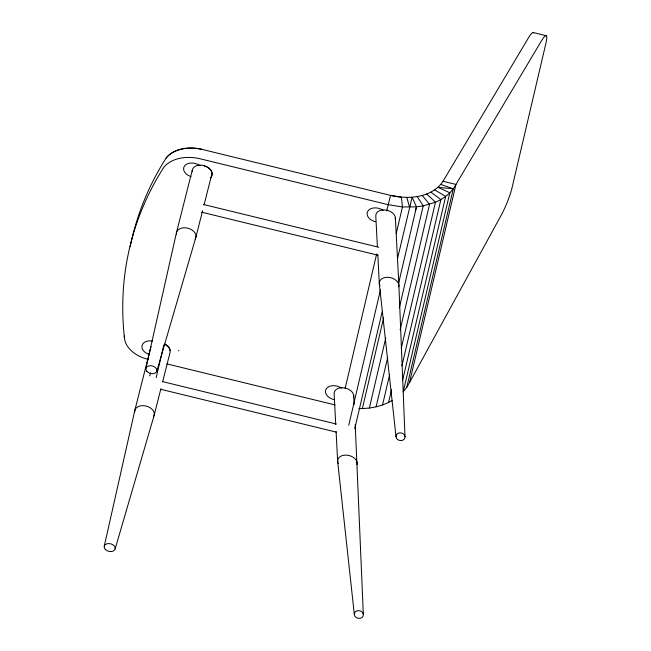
<?xml version="1.0" encoding="UTF-8"?>
<svg xmlns="http://www.w3.org/2000/svg" width="651" height="651" viewBox="0 0 651 651"><rect width="100%" height="100%" fill="white"/><g stroke="black" fill="none" stroke-linecap="round" stroke-linejoin="round"><path stroke-width="0.98" d="M354.331 614.454C354.25 609.133 363.046 609.645 363.339 614.585C363.429 619.907 354.632 619.394 354.331 614.454L337.674 461.681L336.095 431.507M396.003 436.65C395.914 431.328 404.71 431.849 405.012 436.78C405.093 442.102 396.296 441.59 396.003 436.65L379.338 283.885L377.816 254.712M150.951 347.113L151.016 346.69M104.25 546.238L134.814 410.407L150.674 347.74A9.977 6.901 14.2 0 0 150.601 349.554M145.93 368.368L176.494 232.537L192.354 169.862M149.779 375.887L150.479 372.917M156.207 377.58L163.857 344.932M345.12 388.501L376.636 254.012M386.718 210.981L390.551 195.39C408.454 199.58 431.865 197.961 443.03 181.279L528.376 37.978A25.568 3.703 -68 0 1 533.641 32.916M348.741 425.282L380.501 289.736M396.207 233.644L402.456 206.969L401.415 197.163L390.551 195.39L202.168 149.413A34.649 23.981 14.2 0 0 166.086 158.112A533.641 369.353 14.2 0 0 130.184 246.77M354.762 428.724L382.121 311.967M358.799 408.568L362.363 408.616L383.651 317.786M397.533 258.545L412.124 197.204L416.51 206.847L398.713 282.786M362.363 408.616L369.353 408.047L385.766 338.024M369.353 408.047L376.115 406.834L387.711 357.334M399.307 307.842L423.207 205.879L417.25 196.569M376.115 406.834L382.536 404.979L389.713 374.341M400.137 329.862L429.554 204.324L422.165 195.357M382.536 404.979L388.533 402.521L391.544 389.689M401.252 348.252L435.478 202.209C443.917 198.596 451.664 192.712 455.952 184.436L541.29 41.127A25.568 3.703 -68 0 1 545.961 43.064L512.101 187.569A21.597 3.125 -68 0 1 501.351 214.976L409.528 382.544L406.745 387.386L403.197 391.861L449.841 192.802L438.001 187.333L453.283 188.79L406.745 387.386M401.911 365.829L440.882 199.556L430.905 192.159M402.644 380.111L445.691 196.407L434.689 189.913M409.528 382.544L455.952 184.436L443.03 181.279M202.567 210.826L195.878 237.273L156.834 371.029M204.056 204.951L211.738 174.598A9.977 6.901 14.2 0 0 202.347 165.256A9.977 6.901 14.2 0 0 192.281 171.685M160.887 388.696L154.197 415.143L115.154 548.899M162.62 381.844L170.057 352.468A9.977 6.901 14.2 0 0 164.394 344.224M415.452 210.753L416.51 206.847L423.207 205.879L435.478 202.209L426.706 194.031M388.533 402.521L392.455 400.349M178.423 350.848L178.846 350.645M148.314 359.376A27.969 19.359 14.2 0 1 124.512 338.439A533.641 369.353 14.2 0 1 163.726 167.413A35.48 24.551 14.2 0 1 199.816 158.714L388.191 204.691L402.456 206.969L416.51 206.847M533.291 32.55L546.205 35.699M203.397 204.463L378.825 247.274M201.493 212.145L377.905 255.2M166.811 363.868L335.037 404.922M162.815 381.673L336.274 424.004M160.919 389.322L336.347 432.142M440.792 184.445L453.283 188.79M406.818 197.408L409.56 207.205M124.227 335.973L124.512 338.439M395.352 217.572L398.876 284.975L405.012 436.78M377.393 246.664L375.814 216.482A9.977 6.901 14.2 0 1 385.88 210.053A9.977 6.901 14.2 0 1 395.271 219.387M353.688 395.369L354.16 404.426M355.21 424.542L363.339 614.585M335.729 424.46L334.15 394.278A9.977 6.901 14.2 0 1 344.216 387.85A9.977 6.901 14.2 0 1 353.607 397.191M204.17 165.997A10.017 6.933 14.2 0 1 210.542 177.788M199.084 165.663A10.017 6.933 14.2 0 1 200.752 165.557M165.11 344.078A9.855 6.819 14.2 0 1 170.131 350.645M338.26 463.545A9.977 6.901 14.2 0 1 346.454 455.122A9.977 6.901 14.2 0 1 357.13 464.594M134.741 412.229A9.977 6.901 14.2 0 1 146.084 406.053A9.977 6.901 14.2 0 1 153.457 416.803M379.924 285.74A9.977 6.901 14.2 0 1 388.118 277.326A9.977 6.901 14.2 0 1 398.794 286.79M176.421 234.36A9.977 6.901 14.2 0 1 187.765 228.184A9.977 6.901 14.2 0 1 195.137 238.925M166.086 158.112A35.48 24.551 14.2 0 1 202.168 149.413M190.979 176.608A9.977 6.901 14.2 0 1 184.624 165.842A9.977 6.901 14.2 0 1 199.597 165.476M149.299 354.478A9.977 6.901 14.2 0 1 142.016 345.624A9.977 6.901 14.2 0 1 152.432 341.083M333.67 399.502A9.977 6.901 14.2 0 1 326.297 388.761A9.977 6.901 14.2 0 1 341.458 388.142M375.334 221.706A9.977 6.901 14.2 0 1 367.961 210.957A9.977 6.901 14.2 0 1 383.122 210.346M105.218 549.306A5.607 3.882 14.2 0 0 114.739 549.835A5.607 3.882 14.2 0 0 109.148 543.569A5.607 3.882 14.2 0 0 105.218 549.306M146.898 371.428A5.607 3.882 14.2 0 0 156.419 371.965A5.607 3.882 14.2 0 0 150.829 365.699A5.607 3.882 14.2 0 0 146.898 371.428"/></g></svg>
